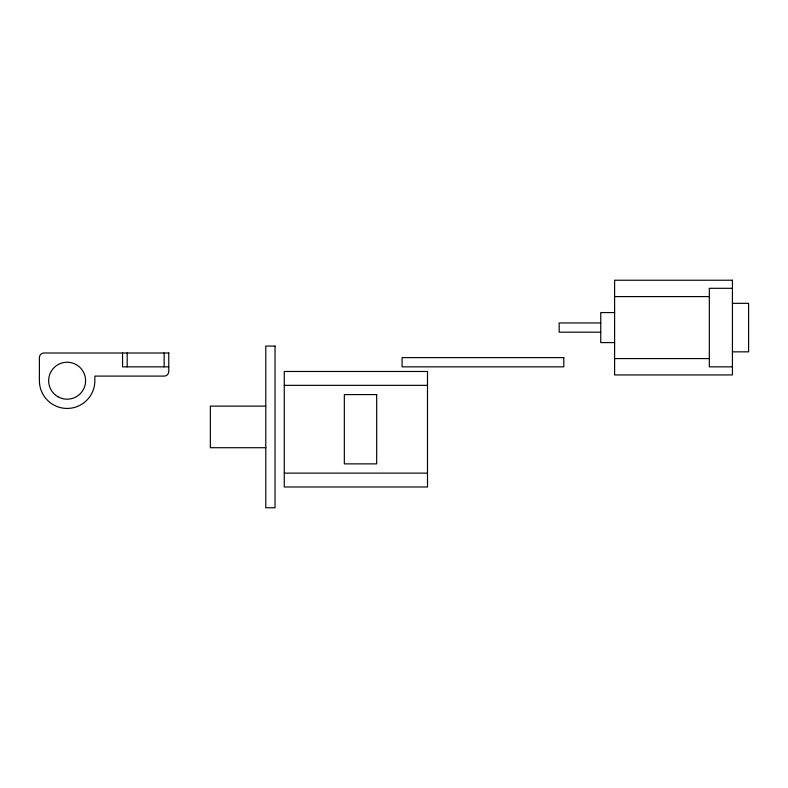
<?xml version="1.0" encoding="UTF-8"?>
<svg xmlns="http://www.w3.org/2000/svg" width="788" height="788" viewBox="0 0 788 788"><rect width="100%" height="100%" fill="white"/><g stroke="black" fill="none" stroke-linecap="round" stroke-linejoin="round"><path stroke-width="1.18" d="M732.426 288.309L709.328 288.309L709.328 366.853L732.426 366.853M614.61 296.593L709.328 296.593M732.426 303.331L748.6 303.331L748.6 351.842L732.426 351.842M614.61 312.57L600.751 312.57L600.751 342.603L614.61 342.603M600.751 322.962L559.175 322.962L559.175 332.181L600.751 332.201M614.61 358.579L709.328 358.579M168.77 366.853L122.564 366.853L122.564 352.994M284.271 385.342L427.5 385.342M265.792 406.125L210.347 406.125L210.347 447.712L265.792 447.712M284.271 473.125L427.5 473.125M164.14 352.994L164.14 366.853M127.183 352.994L127.183 366.853M732.426 280.233L614.61 280.233L614.61 374.94L732.426 374.94L732.426 280.233M275.032 346.07L265.792 346.07L265.792 507.767L275.032 507.767L275.032 346.07M168.77 352.994L44.02 352.994A4.62 4.62 0 0 0 39.4 357.614L39.4 380.712A27.718 27.718 0 0 0 67.118 408.44A27.718 27.718 0 0 0 94.846 380.712L94.846 376.093L164.14 376.093A4.62 4.62 0 0 0 168.77 371.473L168.77 352.994M563.794 357.614L402.087 357.614L402.087 366.853L563.794 366.853L563.794 357.614M427.5 371.473L284.271 371.473L284.271 486.984L427.5 486.984L427.5 371.473M376.674 394.581L344.336 394.581L344.336 463.876L376.674 463.876L376.674 394.581M57.879 396.719A18.479 18.479 0 0 0 85.606 380.712A18.479 18.479 0 0 0 57.879 364.716A18.479 18.479 0 0 0 57.879 396.719"/></g></svg>
